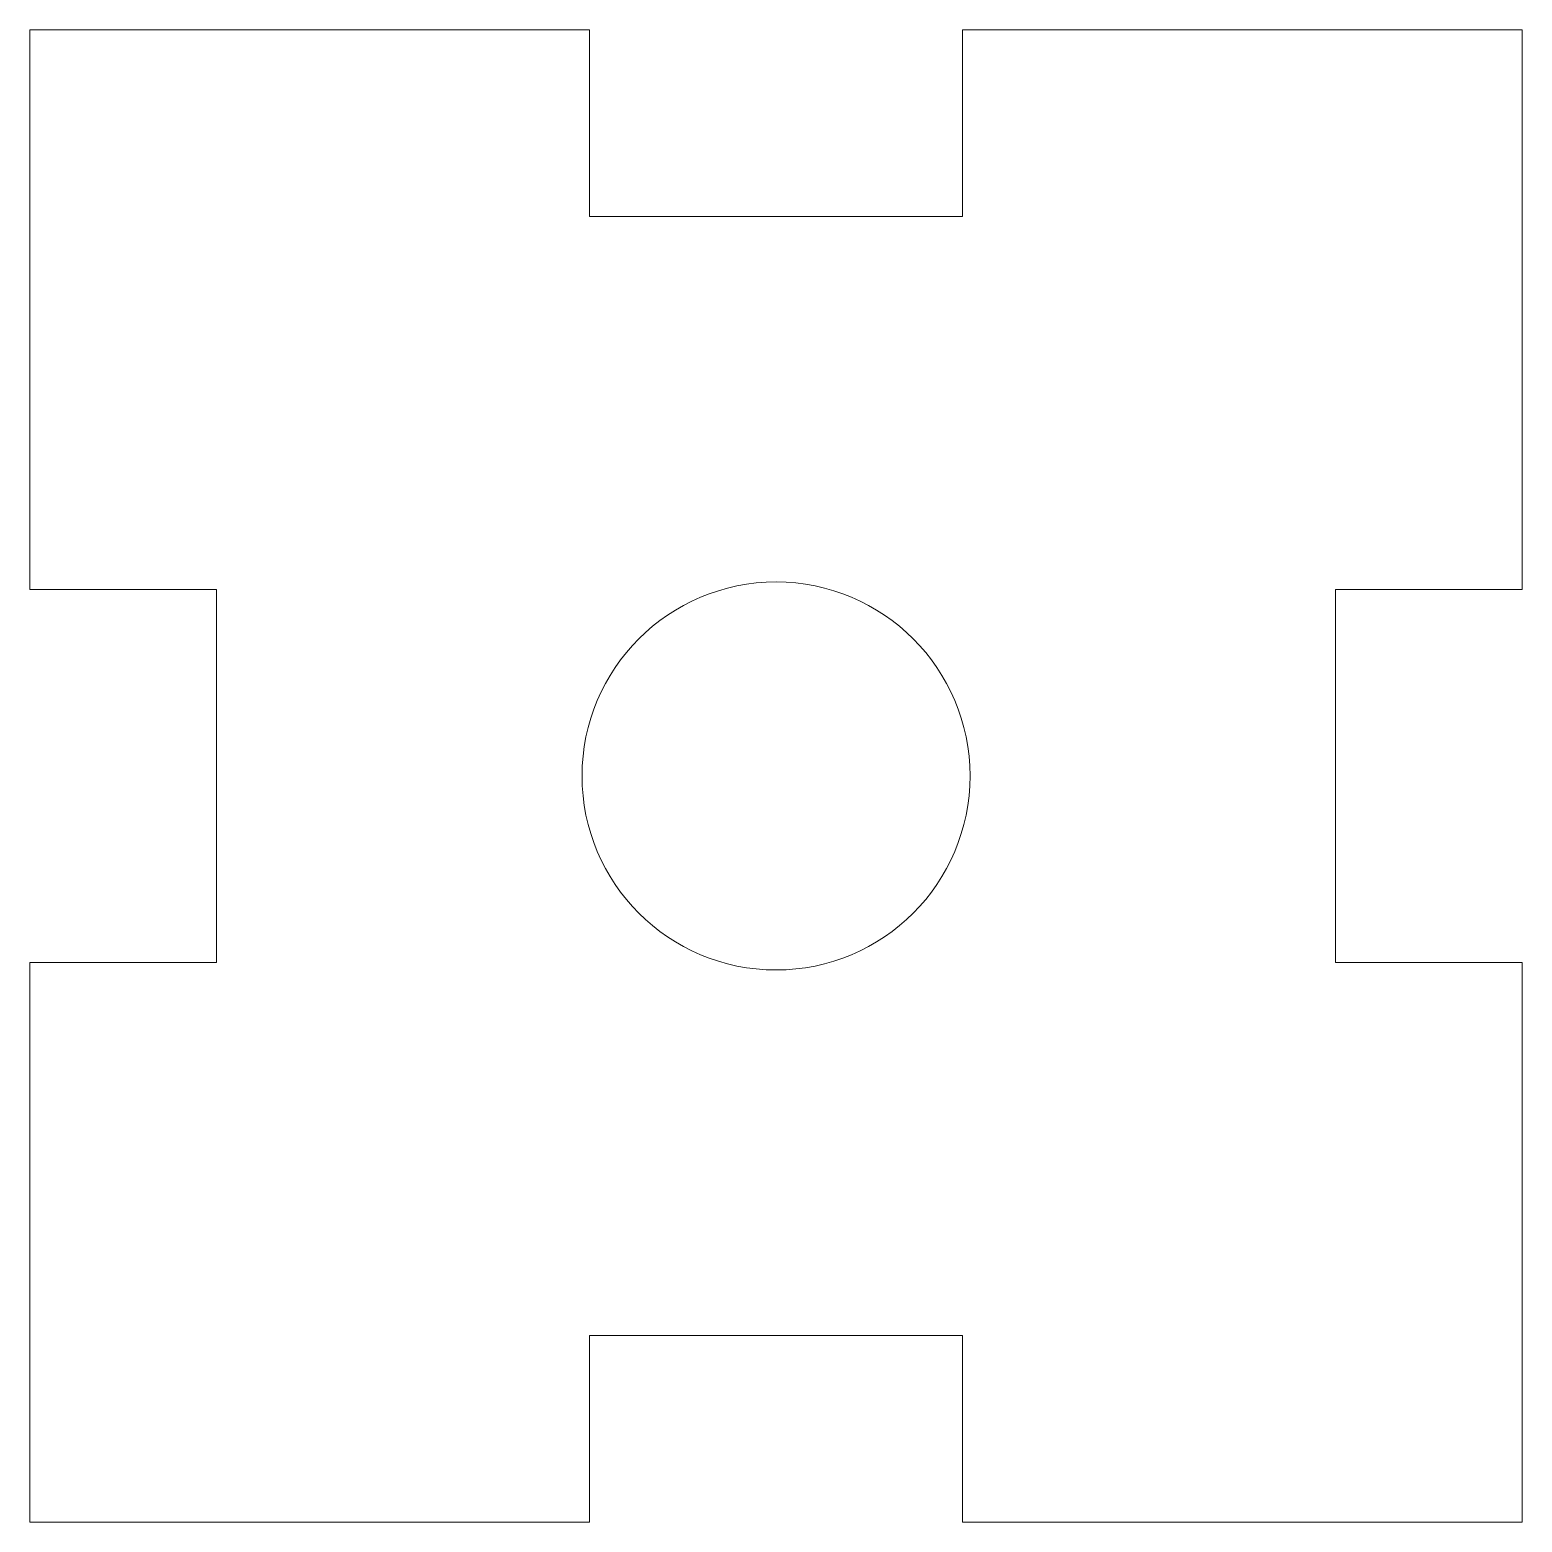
# Model space of a CAD drawing. Header units: inches. Extents: x 1.66 to 2.66, y 6.19 to 7.19.
import ezdxf

# ---------------------------------------------------------------- set-up
doc = ezdxf.new("R2010")
doc.units = ezdxf.units.IN
doc.header["$MEASUREMENT"] = 0

msp = doc.modelspace()

# ---------------------------------------------------------------- linework, layer by layer
at = {"color": 7, "linetype": 'Continuous', "lineweight": 15}
for p, q in [((2.0385, 7.1873), (1.6635, 7.1873)), ((1.6635, 7.1873), (1.6635, 6.8123)), ((2.0385, 7.0623), (2.0385, 7.1873)), ((2.2885, 7.1873), (2.2885, 7.0623)), ((2.6635, 7.1873), (2.2885, 7.1873)), ((2.6635, 6.8123), (2.6635, 7.1873)), ((2.2885, 7.0623), (2.0385, 7.0623)), ((1.6635, 6.8123), (1.7885, 6.8123)), ((1.7885, 6.8123), (1.7885, 6.5623)), ((2.5385, 6.8123), (2.6635, 6.8123)), ((2.5385, 6.5623), (2.5385, 6.8123)), ((1.6635, 6.5623), (1.6635, 6.1873)), ((1.7885, 6.5623), (1.6635, 6.5623)), ((2.6635, 6.5623), (2.5385, 6.5623)), ((2.6635, 6.1873), (2.6635, 6.5623)), ((2.0385, 6.3123), (2.2885, 6.3123)), ((2.0385, 6.1873), (2.0385, 6.3123)), ((2.2885, 6.3123), (2.2885, 6.1873)), ((1.6635, 6.1873), (2.0385, 6.1873)), ((2.2885, 6.1873), (2.6635, 6.1873))]:
    msp.add_line(p, q, dxfattribs=at)
msp.add_circle((2.1635, 6.6873), 0.13, dxfattribs=at)

doc.saveas('drawing.dxf')
